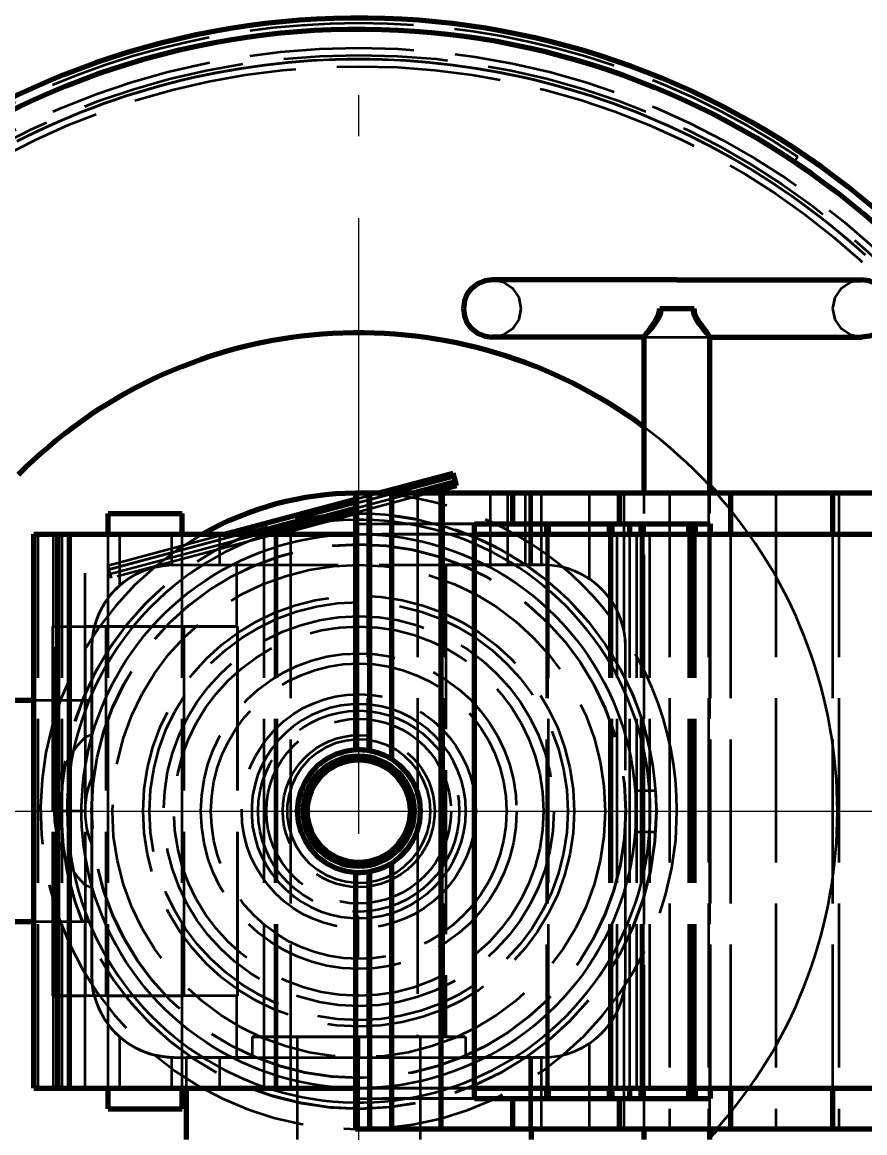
# Model space of a CAD drawing. Header units: millimetres. Extents: x 0 to 2208, y 0 to 420.
# Drawn here: x 81.27 to 101.79, y 51.81 to 78.88 of the extents above; entities that cross this region are included whole.
import ezdxf

# ---------------------------------------------------------------- set-up
doc = ezdxf.new("R2010")
doc.units = ezdxf.units.MM
doc.linetypes.add('IRAM-E-TRAZOS', pattern=[5, 4, -1])
doc.linetypes.add('IRAM-F-TRAZO-PUNTO', pattern=[20, 15, -2, 1, -2])
for name, color, linetype, lineweight in [('01-VISIBLE', 7, 'CONTINUOUS', 70), ('02-OCULTA', 4, 'IRAM-E-TRAZOS', 35), ('03-EJE', 1, 'IRAM-F-TRAZO-PUNTO', 18), ('04-COTA', 3, 'CONTINUOUS', 18)]:
    doc.layers.add(name, color=color, linetype=linetype, lineweight=lineweight)
doc.styles.add('ISO3098', font='isocpeur.ttf')
doc.dimstyles.new('FLAMA-IRAM', dxfattribs={"dimtxt": 3.5, "dimasz": 3.5, "dimexe": 2, "dimexo": 1.5, "dimgap": 1, "dimtad": 1, "dimdec": 1, "dimtxsty": 'ISO3098', "dimblk": 'IRAM_FLECHA', "dimblk1": 'IRAM_FLECHA', "dimblk2": 'IRAM_FLECHA', "dimcen": 2.5, "dimclrd": 256, "dimclre": 256, "dimclrt": 256, "dimazin": 3, "dimtfac": 1, "dimtmove": 0, "dimatfit": 3, "dimlwd": 18, "dimlwe": 18})

# ---------------------------------------------------------------- blocks, each defined once
blk = doc.blocks.new('IRAM_FLECHA')
blk.add_solid([(0, 0), (-1, 0.125), (-1, -0.125)])

msp = doc.modelspace()

# ---------------------------------------------------------------- linework, layer by layer
at = {"layer": '01-VISIBLE'}
for p, q in [((96.415, 67.4), (96.415, 71.204)), ((98.015, 67.4), (98.015, 71.204)), ((89.932, 67.4), (91.761, 67.89)), ((91.818, 67.676), (90.789, 67.4)), ((91.818, 67.676), (91.761, 67.89)), ((91.844, 67.579), (91.818, 67.676)), ((89.385, 67.4), (89.385, 61.148)), ((89.73, 67.4), (89.385, 67.4)), ((89.73, 67.4), (89.73, 61.126)), ((90.26, 67.4), (89.73, 67.4)), ((91.475, 67.4), (90.26, 67.4)), ((90.26, 67.4), (90.26, 60.922)), ((91.844, 67.579), (91.175, 67.4)), ((91.475, 51.9), (91.475, 67.4)), ((93.22, 67.4), (91.475, 67.4)), ((95.815, 67.4), (93.22, 67.4)), ((93.22, 66.65), (93.22, 67.4)), ((95.815, 66.65), (95.815, 67.4)), ((98.515, 67.4), (95.815, 67.4)), ((98.515, 67.4), (98.515, 66.4)), ((101, 67.4), (98.515, 67.4)), ((101, 67.4), (101, 66.4)), ((120.58, 67.4), (101, 67.4)), ((86.2, 66.4), (89.385, 67.253)), ((83.365, 66.4), (83.365, 66.9)), ((85.165, 66.4), (85.165, 66.9)), ((89.385, 67.024), (87.057, 66.4)), ((89.385, 66.92), (87.443, 66.4)), ((92.285, 52.65), (92.285, 66.65)), ((92.285, 66.65), (93.22, 66.65)), ((93.22, 66.65), (95.815, 66.65)), ((94.035, 66.65), (94.035, 66.4)), ((94.064, 66.65), (94.064, 66.4)), ((94.083, 66.4), (94.083, 66.65)), ((95.571, 66.4), (95.571, 66.65)), ((95.592, 66.4), (95.592, 66.65)), ((95.614, 66.4), (95.614, 66.65)), ((95.637, 66.4), (95.637, 66.65)), ((95.815, 66.65), (98.022, 66.65)), ((96.067, 66.4), (96.067, 66.65)), ((96.343, 66.4), (96.343, 66.65)), ((96.369, 66.4), (96.369, 66.65)), ((96.397, 66.4), (96.397, 66.65)), ((97.507, 66.4), (97.507, 66.65)), ((97.531, 66.4), (97.531, 66.65)), ((97.556, 66.4), (97.556, 66.65)), ((97.583, 66.4), (97.583, 66.65)), ((97.61, 66.4), (97.61, 66.65)), ((97.637, 66.4), (97.637, 66.65)), ((97.665, 66.4), (97.665, 66.65)), ((98.022, 66.65), (98.022, 66.4)), ((81.555, 66.4), (82.135, 66.4)), ((81.555, 52.9), (81.555, 66.4)), ((82.135, 66.4), (82.425, 66.4)), ((82.135, 52.9), (82.135, 66.4)), ((82.425, 66.4), (89.385, 66.4)), ((82.425, 52.9), (82.425, 66.4)), ((92.285, 66.4), (111.16, 66.4)), ((81.555, 62.35), (79.815, 62.35)), ((90.26, 58.378), (90.26, 51.9)), ((89.385, 58.152), (89.385, 51.9)), ((89.73, 58.174), (89.73, 51.9)), ((81.555, 56.95), (79.815, 56.95)), ((81.555, 52.9), (82.135, 52.9)), ((82.135, 52.9), (82.425, 52.9)), ((82.425, 52.9), (89.385, 52.9)), ((83.365, 52.4), (83.365, 52.9)), ((85.165, 52.4), (85.165, 52.9)), ((85.265, 52.9), (85.265, 51.65)), ((92.285, 52.9), (111.16, 52.9)), ((94.035, 52.9), (94.035, 52.65)), ((94.064, 52.9), (94.064, 52.65)), ((94.083, 52.65), (94.083, 52.9)), ((95.571, 52.65), (95.571, 52.9)), ((95.592, 52.65), (95.592, 52.9)), ((95.614, 52.65), (95.614, 52.9)), ((95.637, 52.65), (95.637, 52.9)), ((96.067, 52.65), (96.067, 52.9)), ((96.343, 52.65), (96.343, 52.9)), ((96.369, 52.65), (96.369, 52.9)), ((96.397, 52.65), (96.397, 52.9)), ((97.507, 52.65), (97.507, 52.9)), ((97.531, 52.65), (97.531, 52.9)), ((97.556, 52.65), (97.556, 52.9)), ((97.583, 52.65), (97.583, 52.9)), ((97.61, 52.65), (97.61, 52.9)), ((97.637, 52.65), (97.637, 52.9)), ((97.665, 52.65), (97.665, 52.9)), ((98.022, 52.9), (98.022, 52.65)), ((98.515, 52.9), (98.515, 51.9)), ((101, 52.9), (101, 51.9)), ((92.285, 52.65), (93.22, 52.65)), ((93.22, 52.65), (95.815, 52.65)), ((93.22, 51.9), (93.22, 52.65)), ((95.815, 52.65), (98.022, 52.65)), ((95.815, 51.9), (95.815, 52.65)), ((89.73, 51.9), (89.385, 51.9)), ((90.26, 51.9), (89.73, 51.9)), ((91.475, 51.9), (90.26, 51.9)), ((93.22, 51.9), (91.475, 51.9)), ((95.815, 51.9), (93.22, 51.9)), ((93.665, 51.9), (93.665, 51.65)), ((98.515, 51.9), (95.815, 51.9)), ((96.415, 51.65), (96.415, 51.9)), ((98.015, 51.65), (98.015, 51.9)), ((101, 51.9), (98.515, 51.9)), ((120.58, 51.9), (101, 51.9))]:
    msp.add_line(p, q, dxfattribs=at)
for points in [[(92.715, 72.6), (92.534, 72.576), (92.365, 72.506), (92.22, 72.395), (92.109, 72.25), (92.039, 72.081), (92.015, 71.9)], [(97.215, 72.6), (96.965, 72.6), (96.715, 72.6), (96.465, 72.6), (96.215, 72.6), (95.965, 72.6), (95.715, 72.6), (95.465, 72.6), (95.215, 72.6), (94.965, 72.6), (94.715, 72.6), (94.465, 72.6), (94.215, 72.6), (93.965, 72.6), (93.715, 72.6), (93.465, 72.6), (93.215, 72.6), (92.965, 72.6), (92.715, 72.6)], [(97.215, 72.6), (97.48, 72.6), (97.744, 72.6), (98.009, 72.6), (98.274, 72.6), (98.539, 72.6), (98.803, 72.6), (99.068, 72.6), (99.333, 72.6), (99.597, 72.6), (99.862, 72.6), (100.127, 72.6), (100.391, 72.6), (100.656, 72.6), (100.921, 72.6), (101.186, 72.6), (101.45, 72.6), (101.715, 72.6)], [(102.415, 71.9), (102.391, 72.081), (102.321, 72.25), (102.21, 72.395), (102.065, 72.506), (101.896, 72.576), (101.715, 72.6)], [(101.715, 72.6), (101.715, 72.6), (101.715, 72.6), (101.715, 72.6), (101.715, 72.6), (101.715, 72.6), (101.715, 72.6)], [(92.015, 71.9), (92.039, 71.719), (92.109, 71.55), (92.22, 71.405), (92.365, 71.294), (92.534, 71.224), (92.715, 71.2)], [(96.415, 71.204), (96.487, 71.316), (96.568, 71.424), (96.648, 71.532), (96.72, 71.646), (96.776, 71.768), (96.799, 71.9)], [(96.799, 71.9), (96.868, 71.9), (96.938, 71.9), (97.007, 71.9), (97.076, 71.9), (97.146, 71.9), (97.215, 71.9)], [(97.215, 71.9), (97.284, 71.9), (97.354, 71.9), (97.423, 71.9), (97.492, 71.9), (97.562, 71.9), (97.631, 71.9)], [(98.015, 71.204), (97.943, 71.316), (97.862, 71.424), (97.782, 71.532), (97.71, 71.646), (97.654, 71.768), (97.631, 71.9)], [(102.415, 71.9), (102.391, 71.719), (102.321, 71.55), (102.21, 71.405), (102.065, 71.294), (101.896, 71.224), (101.715, 71.2)], [(96.415, 69.01), (96.211, 69.158), (96.003, 69.302), (95.792, 69.442), (95.579, 69.576), (95.362, 69.706), (95.143, 69.832), (94.921, 69.952), (94.697, 70.068), (94.47, 70.179), (94.24, 70.285), (94.009, 70.386), (93.775, 70.482), (93.54, 70.573), (93.302, 70.658), (93.063, 70.739), (92.822, 70.814), (92.579, 70.884), (92.335, 70.949), (92.089, 71.009), (91.843, 71.063), (91.595, 71.112), (91.346, 71.155), (91.096, 71.193), (90.846, 71.226), (90.595, 71.253), (90.343, 71.275), (90.091, 71.291), (89.839, 71.302), (89.586, 71.307), (89.334, 71.307), (89.081, 71.302), (88.829, 71.291), (88.577, 71.274), (88.325, 71.252), (88.074, 71.225), (87.824, 71.192), (87.574, 71.154), (87.325, 71.11), (87.078, 71.061), (86.831, 71.007), (86.586, 70.947), (86.342, 70.882), (86.099, 70.812), (85.858, 70.736), (85.619, 70.655), (85.381, 70.569), (85.146, 70.478), (84.912, 70.382), (84.681, 70.281), (84.451, 70.175), (84.225, 70.064), (84, 69.948), (83.778, 69.827), (83.559, 69.701), (83.343, 69.571), (83.129, 69.436), (82.919, 69.297), (82.711, 69.153), (82.507, 69.004), (82.306, 68.851), (82.108, 68.694), (81.914, 68.532), (81.724, 68.367), (81.537, 68.197), (81.353, 68.023), (81.174, 67.845)], [(96.415, 71.2), (96.151, 71.2), (95.886, 71.2), (95.622, 71.2), (95.358, 71.2), (95.094, 71.2), (94.829, 71.2), (94.565, 71.2), (94.301, 71.2), (94.036, 71.2), (93.772, 71.2), (93.508, 71.2), (93.244, 71.2), (92.979, 71.2), (92.715, 71.2)], [(92.715, 71.2), (92.715, 71.2), (92.715, 71.2), (92.715, 71.2), (92.715, 71.2), (92.715, 71.2), (92.715, 71.2)], [(96.418, 71.2), (96.417, 71.2), (96.416, 71.2), (96.416, 71.201), (96.415, 71.202), (96.415, 71.203), (96.415, 71.204)], [(98.012, 71.2), (98.013, 71.2), (98.014, 71.2), (98.014, 71.201), (98.015, 71.202), (98.015, 71.203), (98.015, 71.204)], [(98.015, 71.2), (98.279, 71.2), (98.544, 71.2), (98.808, 71.2), (99.072, 71.2), (99.336, 71.2), (99.601, 71.2), (99.865, 71.2), (100.129, 71.2), (100.394, 71.2), (100.658, 71.2), (100.922, 71.2), (101.186, 71.2), (101.451, 71.2), (101.715, 71.2)], [(98.174, 67.4), (98.148, 67.429), (98.121, 67.459), (98.095, 67.488), (98.068, 67.517), (98.042, 67.546), (98.015, 67.575)], [(83.365, 66.9), (83.515, 66.9), (83.665, 66.9), (83.815, 66.9), (83.965, 66.9), (84.115, 66.9), (84.265, 66.9)], [(84.265, 66.9), (84.415, 66.9), (84.565, 66.9), (84.715, 66.9), (84.865, 66.9), (85.015, 66.9), (85.165, 66.9)], [(89.385, 61.148), (89.136, 61.107), (88.897, 61.029), (88.674, 60.915), (88.47, 60.768), (88.296, 60.584), (88.16, 60.373), (88.058, 60.143), (87.992, 59.901), (87.965, 59.65), (87.992, 59.399), (88.058, 59.157), (88.16, 58.927), (88.296, 58.716), (88.47, 58.532), (88.674, 58.385), (88.897, 58.271), (89.136, 58.193), (89.385, 58.152)], [(89.385, 61.148), (89.443, 61.15), (89.5, 61.15), (89.558, 61.147), (89.616, 61.142), (89.673, 61.135), (89.73, 61.126)], [(89.73, 61.126), (89.823, 61.106), (89.915, 61.081), (90.005, 61.05), (90.092, 61.012), (90.178, 60.97), (90.26, 60.922)], [(90.26, 60.922), (90.462, 60.77), (90.636, 60.587), (90.777, 60.377), (90.88, 60.146), (90.943, 59.902), (90.965, 59.65)], [(90.965, 59.65), (90.943, 59.398), (90.88, 59.154), (90.777, 58.923), (90.636, 58.713), (90.462, 58.53), (90.26, 58.378)], [(90.26, 58.378), (90.178, 58.33), (90.092, 58.288), (90.005, 58.25), (89.915, 58.219), (89.823, 58.194), (89.73, 58.174)], [(89.73, 58.174), (89.673, 58.165), (89.616, 58.158), (89.558, 58.153), (89.5, 58.15), (89.443, 58.15), (89.385, 58.152)], [(83.365, 52.4), (83.515, 52.4), (83.665, 52.4), (83.815, 52.4), (83.965, 52.4), (84.115, 52.4), (84.265, 52.4)], [(84.265, 52.4), (84.415, 52.4), (84.565, 52.4), (84.715, 52.4), (84.865, 52.4), (85.015, 52.4), (85.165, 52.4)], [(98.015, 51.725), (98.042, 51.754), (98.068, 51.783), (98.095, 51.812), (98.121, 51.841), (98.148, 51.871), (98.174, 51.9)]]:
    msp.add_lwpolyline(points, dxfattribs=at)
for radius in [1.35, 1.25]:
    msp.add_circle((89.465, 59.65), radius, dxfattribs=at)
for radius, start, end in [(19.325, 23.6429, -23.6429), (19.05, 24.0055, -24.0055), (7.75, 90.5915, 119.4287), (7.25, 90.6322, 91.2886)]:
    msp.add_arc((89.465, 59.65), radius, start, end, dxfattribs=at)
at = {"layer": '02-OCULTA'}
for p, q in [((100.072, 75.474), (100.156, 75.598)), ((100.072, 75.474), (100.156, 75.598)), ((83.357, 65.638), (91.761, 67.89)), ((91.786, 67.793), (83.383, 65.542)), ((83.383, 65.542), (91.786, 67.793)), ((91.761, 67.89), (91.786, 67.793)), ((91.786, 67.793), (91.844, 67.579)), ((89.385, 67.4), (89.385, 61.148)), ((89.385, 67.4), (89.675, 67.4)), ((89.385, 67.253), (89.932, 67.4)), ((90.789, 67.4), (89.385, 67.024)), ((91.175, 67.4), (89.385, 66.92)), ((89.675, 67.4), (89.675, 61.135)), ((89.675, 67.4), (90.895, 67.4)), ((90.895, 67.4), (90.895, 60.103)), ((90.895, 67.4), (91.53, 67.4)), ((91.53, 67.4), (91.53, 54.15)), ((91.53, 67.4), (92.665, 67.4)), ((92.665, 67.4), (92.665, 65.65)), ((92.665, 67.4), (93.09, 67.4)), ((93.09, 67.4), (93.09, 65.65)), ((93.09, 67.4), (93.515, 67.4)), ((93.515, 67.4), (93.515, 65.65)), ((93.515, 67.4), (93.67, 67.4)), ((93.67, 67.4), (93.62, 67.4)), ((93.62, 67.4), (93.62, 65.65)), ((93.62, 67.4), (93.91, 67.4)), ((93.67, 67.4), (93.67, 65.65)), ((93.91, 67.4), (93.91, 65.65)), ((93.91, 67.4), (95.075, 67.4)), ((95.075, 67.4), (95.075, 65.314)), ((95.075, 67.4), (95.92, 67.4)), ((95.92, 67.4), (95.92, 64.072)), ((95.92, 67.4), (97.03, 67.4)), ((96.415, 51.9), (96.415, 67.4)), ((96.415, 51.9), (96.415, 67.4)), ((97.03, 67.4), (97.985, 67.4)), ((97.03, 67.4), (97.03, 51.9)), ((97.985, 67.4), (99.625, 67.4)), ((97.985, 67.4), (97.985, 51.9)), ((98.015, 51.9), (98.015, 67.4)), ((98.015, 51.9), (98.015, 67.4)), ((99.625, 67.4), (101.16, 67.4)), ((99.625, 67.4), (99.625, 51.9)), ((101.16, 67.4), (117.88, 67.4)), ((101.16, 67.4), (101.16, 51.9)), ((89.385, 61.148), (89.385, 66.65)), ((89.385, 66.65), (89.385, 61.148)), ((89.385, 66.65), (92.285, 66.65)), ((94.035, 66.65), (89.385, 66.65)), ((94.064, 66.65), (94.035, 66.65)), ((94.083, 66.65), (94.064, 66.65)), ((95.571, 66.65), (94.083, 66.65)), ((95.592, 66.65), (95.571, 66.65)), ((95.614, 66.65), (95.592, 66.65)), ((95.637, 66.65), (95.614, 66.65)), ((96.067, 66.65), (95.637, 66.65)), ((96.343, 66.65), (96.067, 66.65)), ((96.369, 66.65), (96.343, 66.65)), ((96.397, 66.65), (96.369, 66.65)), ((97.507, 66.65), (96.397, 66.65)), ((97.531, 66.65), (97.507, 66.65)), ((97.556, 66.65), (97.531, 66.65)), ((97.583, 66.65), (97.556, 66.65)), ((97.61, 66.65), (97.583, 66.65)), ((97.637, 66.65), (97.61, 66.65)), ((97.665, 66.65), (97.637, 66.65)), ((98.022, 66.65), (97.665, 66.65)), ((81.66, 66.4), (81.555, 66.4)), ((82.03, 66.4), (81.66, 66.4)), ((81.66, 52.9), (81.66, 66.4)), ((82.8, 66.4), (82.03, 66.4)), ((82.03, 64.15), (82.03, 66.4)), ((82.135, 66.4), (82.24, 66.4)), ((82.24, 66.4), (82.135, 66.4)), ((82.24, 52.9), (82.24, 66.4)), ((83.645, 66.4), (82.8, 66.4)), ((82.8, 61.453), (82.8, 66.4)), ((83.357, 65.638), (86.2, 66.4)), ((83.365, 52.9), (83.365, 66.4)), ((83.365, 52.9), (83.365, 66.4)), ((87.057, 66.4), (83.414, 65.424)), ((87.443, 66.4), (83.44, 65.328)), ((84.915, 66.4), (83.645, 66.4)), ((83.645, 65.153), (83.645, 66.4)), ((86.08, 66.4), (84.915, 66.4)), ((84.915, 65.649), (84.915, 66.4)), ((85.165, 52.9), (85.165, 66.4)), ((85.165, 52.9), (85.165, 66.4)), ((87.165, 66.4), (86.08, 66.4)), ((86.08, 65.65), (86.08, 66.4)), ((87.43, 66.4), (87.165, 66.4)), ((87.165, 52.9), (87.165, 66.4)), ((87.43, 52.9), (87.43, 66.4)), ((87.48, 66.4), (87.43, 66.4)), ((87.48, 52.9), (87.48, 66.4)), ((87.8, 66.4), (87.48, 66.4)), ((87.8, 66.4), (87.8, 52.9)), ((94.035, 66.4), (87.8, 66.4)), ((89.385, 66.4), (92.285, 66.4)), ((95.76, 66.4), (94.035, 66.4)), ((94.035, 66.4), (94.035, 52.9)), ((94.035, 66.4), (94.035, 52.9)), ((94.035, 66.4), (94.035, 52.9)), ((94.064, 66.4), (94.064, 52.9)), ((94.083, 52.9), (94.083, 66.4)), ((95.571, 52.9), (95.571, 66.4)), ((95.592, 52.9), (95.592, 66.4)), ((95.614, 52.9), (95.614, 66.4)), ((95.637, 52.9), (95.637, 66.4)), ((96.24, 66.4), (95.76, 66.4)), ((95.76, 52.9), (95.76, 66.4)), ((96.067, 52.9), (96.067, 66.4)), ((96.555, 66.4), (96.24, 66.4)), ((96.24, 52.9), (96.24, 66.4)), ((96.343, 52.9), (96.343, 66.4)), ((96.369, 52.9), (96.369, 66.4)), ((96.397, 52.9), (96.397, 66.4)), ((97.665, 66.4), (96.555, 66.4)), ((96.555, 52.9), (96.555, 66.4)), ((97.507, 52.9), (97.507, 66.4)), ((97.531, 52.9), (97.531, 66.4)), ((97.556, 52.9), (97.556, 66.4)), ((97.583, 52.9), (97.583, 66.4)), ((97.61, 52.9), (97.61, 66.4)), ((97.637, 52.9), (97.637, 66.4)), ((109.995, 66.4), (97.665, 66.4)), ((97.665, 52.9), (97.665, 66.4)), ((97.665, 52.9), (97.665, 66.4)), ((98.022, 66.4), (98.022, 52.9)), ((98.515, 66.4), (98.515, 52.9)), ((101, 66.4), (101, 52.9)), ((83.357, 65.638), (83.383, 65.542)), ((83.414, 65.424), (83.357, 65.638)), ((83.383, 65.542), (83.44, 65.328)), ((84.965, 65.65), (93.965, 65.65)), ((84.965, 65.65), (93.965, 65.65)), ((84.965, 65.65), (86.08, 65.65)), ((84.965, 65.65), (86.489, 65.65)), ((86.08, 65.65), (86.489, 65.65)), ((86.489, 65.65), (86.489, 64.15)), ((91.588, 65.65), (93.965, 65.65)), ((92.665, 65.65), (91.588, 65.65)), ((91.588, 65.65), (91.588, 54.15)), ((93.09, 65.65), (92.665, 65.65)), ((93.515, 65.65), (93.09, 65.65)), ((93.67, 65.65), (93.515, 65.65)), ((93.62, 65.65), (93.67, 65.65)), ((93.91, 65.65), (93.62, 65.65)), ((93.965, 65.65), (93.91, 65.65)), ((83.44, 65.328), (83.414, 65.424)), ((82.015, 64.15), (82.809, 64.15)), ((82.015, 59.65), (82.015, 64.15)), ((82.015, 55.15), (82.015, 64.15)), ((82.015, 64.15), (82.015, 55.15)), ((82.015, 64.15), (82.03, 64.15)), ((82.03, 64.15), (82.052, 64.15)), ((82.052, 59.65), (82.052, 64.15)), ((82.052, 64.15), (82.809, 64.15)), ((82.809, 59.65), (82.809, 64.15)), ((86.515, 64.15), (83.029, 64.15)), ((86.489, 64.15), (83.029, 64.15)), ((83.315, 55.15), (83.315, 64.15)), ((85.215, 55.15), (85.215, 64.15)), ((86.489, 64.15), (86.515, 64.15)), ((86.515, 55.15), (86.515, 64.15)), ((86.515, 55.15), (86.515, 64.15)), ((86.515, 64.15), (86.515, 55.15)), ((82.965, 60.451), (82.965, 63.65)), ((82.965, 55.65), (82.965, 63.65)), ((82.965, 63.65), (82.965, 61.52)), ((95.965, 55.65), (95.965, 63.65)), ((95.965, 55.65), (95.965, 63.65)), ((95.965, 55.65), (95.965, 63.65)), ((82.965, 62.35), (81.555, 62.35)), ((96.215, 60.15), (96.698, 60.15)), ((96.215, 60.15), (96.698, 60.15)), ((96.215, 59.15), (96.215, 60.15)), ((96.215, 59.15), (96.215, 60.15)), ((82.809, 59.65), (82.015, 59.65)), ((82.015, 55.15), (82.015, 59.65)), ((82.052, 55.15), (82.052, 59.65)), ((82.809, 59.65), (82.052, 59.65)), ((82.809, 55.15), (82.809, 59.65)), ((90.895, 59.197), (90.895, 54.15)), ((96.215, 59.15), (96.698, 59.15)), ((96.215, 59.15), (96.698, 59.15)), ((82.965, 55.65), (82.965, 58.849)), ((89.385, 58.152), (89.385, 52.65)), ((89.385, 52.65), (89.385, 58.152)), ((89.385, 58.152), (89.385, 51.9)), ((89.675, 58.165), (89.675, 54.15)), ((82.8, 52.9), (82.8, 57.847)), ((82.965, 57.78), (82.965, 55.65)), ((82.965, 56.95), (81.555, 56.95)), ((95.92, 55.228), (95.92, 51.9)), ((82.015, 55.15), (82.809, 55.15)), ((82.015, 55.15), (82.03, 55.15)), ((82.03, 55.15), (82.052, 55.15)), ((82.03, 52.9), (82.03, 55.15)), ((82.052, 55.15), (82.809, 55.15)), ((86.515, 55.15), (83.029, 55.15)), ((86.489, 55.15), (83.029, 55.15)), ((86.489, 55.15), (86.515, 55.15)), ((86.489, 55.15), (86.489, 53.65)), ((83.645, 52.9), (83.645, 54.147)), ((86.867, 54.15), (86.867, 53.65)), ((86.867, 54.15), (92.063, 54.15)), ((87.965, 54.15), (87.965, 51.65)), ((89.46, 54.15), (89.675, 54.15)), ((89.46, 54.15), (89.46, 51.9)), ((89.465, 54.15), (89.465, 53.65)), ((89.675, 54.15), (90.895, 54.15)), ((90.895, 54.15), (91.53, 54.15)), ((90.965, 54.15), (90.965, 51.65)), ((91.53, 54.15), (91.588, 54.15)), ((91.588, 54.15), (92.063, 54.15)), ((92.063, 54.15), (92.063, 53.65)), ((95.075, 53.986), (95.075, 51.9)), ((84.915, 52.9), (84.915, 53.651)), ((84.965, 53.65), (86.867, 53.65)), ((84.965, 53.65), (89.465, 53.65)), ((84.965, 53.65), (86.08, 53.65)), ((84.965, 53.65), (86.489, 53.65)), ((85.265, 53.65), (85.265, 52.9)), ((86.08, 53.65), (86.489, 53.65)), ((86.08, 52.9), (86.08, 53.65)), ((89.465, 53.65), (93.965, 53.65)), ((92.063, 53.65), (93.965, 53.65)), ((93.62, 53.65), (93.67, 53.65)), ((93.91, 53.65), (93.62, 53.65)), ((93.62, 53.65), (93.62, 51.9)), ((93.67, 53.65), (93.665, 53.65)), ((93.665, 53.65), (93.665, 51.9)), ((93.665, 53.65), (93.665, 51.9)), ((93.67, 53.65), (93.67, 51.9)), ((93.965, 53.65), (93.91, 53.65)), ((93.91, 53.65), (93.91, 51.9)), ((81.66, 52.9), (81.555, 52.9)), ((82.03, 52.9), (81.66, 52.9)), ((82.8, 52.9), (82.03, 52.9)), ((82.135, 52.9), (82.24, 52.9)), ((82.24, 52.9), (82.135, 52.9)), ((83.645, 52.9), (82.8, 52.9)), ((84.915, 52.9), (83.645, 52.9)), ((86.08, 52.9), (84.915, 52.9)), ((87.165, 52.9), (86.08, 52.9)), ((87.43, 52.9), (87.165, 52.9)), ((87.48, 52.9), (87.43, 52.9)), ((87.8, 52.9), (87.48, 52.9)), ((94.035, 52.9), (87.8, 52.9)), ((89.385, 52.9), (92.285, 52.9)), ((95.76, 52.9), (94.035, 52.9)), ((96.24, 52.9), (95.76, 52.9)), ((96.555, 52.9), (96.24, 52.9)), ((97.665, 52.9), (96.555, 52.9)), ((109.995, 52.9), (97.665, 52.9)), ((89.385, 52.65), (92.285, 52.65)), ((94.035, 52.65), (89.385, 52.65)), ((94.064, 52.65), (94.035, 52.65)), ((94.083, 52.65), (94.064, 52.65)), ((95.571, 52.65), (94.083, 52.65)), ((95.592, 52.65), (95.571, 52.65)), ((95.614, 52.65), (95.592, 52.65)), ((95.637, 52.65), (95.614, 52.65)), ((96.067, 52.65), (95.637, 52.65)), ((96.343, 52.65), (96.067, 52.65)), ((96.369, 52.65), (96.343, 52.65)), ((96.397, 52.65), (96.369, 52.65)), ((97.507, 52.65), (96.397, 52.65)), ((97.531, 52.65), (97.507, 52.65)), ((97.556, 52.65), (97.531, 52.65)), ((97.583, 52.65), (97.556, 52.65)), ((97.61, 52.65), (97.583, 52.65)), ((97.637, 52.65), (97.61, 52.65)), ((97.665, 52.65), (97.637, 52.65)), ((98.022, 52.65), (97.665, 52.65)), ((89.385, 51.9), (89.46, 51.9)), ((93.67, 51.9), (93.62, 51.9)), ((93.62, 51.9), (93.91, 51.9)), ((93.665, 51.9), (93.67, 51.9)), ((93.91, 51.9), (95.075, 51.9)), ((95.075, 51.9), (95.92, 51.9)), ((95.92, 51.9), (97.03, 51.9)), ((97.03, 51.9), (97.985, 51.9)), ((97.985, 51.9), (99.625, 51.9)), ((99.625, 51.9), (101.16, 51.9)), ((101.16, 51.9), (117.88, 51.9))]:
    msp.add_line(p, q, dxfattribs=at)
for points in [[(101.798, 73.204), (101.584, 73.396), (101.366, 73.585), (101.146, 73.77), (100.923, 73.952), (100.697, 74.13), (100.468, 74.304), (100.236, 74.475), (100.002, 74.643), (99.765, 74.806), (99.526, 74.966), (99.284, 75.123), (99.04, 75.275), (98.793, 75.423), (98.544, 75.568), (98.293, 75.708), (98.04, 75.845), (97.785, 75.978), (97.527, 76.106), (97.268, 76.231), (97.006, 76.351), (96.743, 76.468), (96.478, 76.58), (96.211, 76.688), (95.942, 76.792), (95.672, 76.892), (95.401, 76.987), (95.128, 77.078), (94.853, 77.165), (94.578, 77.247), (94.3, 77.325), (94.022, 77.399), (93.743, 77.469), (93.462, 77.533), (93.181, 77.594), (92.899, 77.65), (92.616, 77.702), (92.332, 77.749), (92.047, 77.792), (91.762, 77.83), (91.476, 77.864), (91.19, 77.893), (90.903, 77.918), (90.616, 77.939), (90.328, 77.954), (90.041, 77.966), (89.753, 77.972), (89.465, 77.975), (89.177, 77.972), (88.889, 77.966), (88.602, 77.954), (88.314, 77.939), (88.027, 77.918), (87.74, 77.893), (87.454, 77.864), (87.168, 77.83), (86.883, 77.792), (86.598, 77.749), (86.314, 77.702), (86.031, 77.65), (85.749, 77.594), (85.467, 77.534), (85.187, 77.469), (84.908, 77.399), (84.629, 77.325), (84.352, 77.247), (84.077, 77.165), (83.802, 77.078), (83.529, 76.987), (83.258, 76.892), (82.987, 76.792), (82.719, 76.688), (82.452, 76.58), (82.187, 76.468), (81.924, 76.352), (81.662, 76.231), (81.403, 76.106), (81.145, 75.978)], [(81.146, 75.978), (81.403, 76.106), (81.663, 76.231), (81.924, 76.351), (82.187, 76.468), (82.452, 76.58), (82.719, 76.688), (82.988, 76.792), (83.258, 76.892), (83.529, 76.987), (83.802, 77.078), (84.077, 77.165), (84.352, 77.247), (84.629, 77.325), (84.908, 77.399), (85.187, 77.469), (85.467, 77.534), (85.749, 77.594), (86.031, 77.65), (86.314, 77.702), (86.598, 77.749), (86.883, 77.792), (87.168, 77.831), (87.454, 77.864), (87.74, 77.894), (88.027, 77.919), (88.314, 77.939), (88.602, 77.955), (88.889, 77.966), (89.177, 77.973), (89.465, 77.975), (89.753, 77.973), (90.041, 77.966), (90.328, 77.955), (90.616, 77.939), (90.903, 77.919), (91.189, 77.894), (91.476, 77.864), (91.762, 77.831), (92.047, 77.792), (92.332, 77.749), (92.616, 77.702), (92.899, 77.65), (93.181, 77.594), (93.462, 77.534), (93.743, 77.469), (94.022, 77.399), (94.3, 77.326), (94.577, 77.247), (94.853, 77.165), (95.128, 77.078), (95.401, 76.987), (95.672, 76.892), (95.942, 76.792), (96.211, 76.688), (96.478, 76.58), (96.743, 76.468), (97.006, 76.351), (97.267, 76.231), (97.527, 76.106), (97.784, 75.978), (98.04, 75.845), (98.293, 75.708), (98.544, 75.568), (98.793, 75.423), (99.04, 75.275), (99.284, 75.122), (99.526, 74.966), (99.765, 74.806), (100.002, 74.643), (100.236, 74.475), (100.468, 74.304), (100.696, 74.13), (100.923, 73.951), (101.146, 73.77), (101.366, 73.584), (101.584, 73.396), (101.798, 73.204)], [(101.715, 72.6), (101.458, 72.6), (101.201, 72.6), (100.943, 72.6), (100.686, 72.6), (100.429, 72.6), (100.172, 72.6), (99.915, 72.6), (99.658, 72.6), (99.401, 72.6), (99.143, 72.6), (98.886, 72.6), (98.629, 72.6), (98.372, 72.6), (98.115, 72.6), (97.858, 72.6), (97.601, 72.6), (97.343, 72.6), (97.086, 72.6), (96.829, 72.6), (96.572, 72.6), (96.315, 72.6), (96.058, 72.6), (95.801, 72.6), (95.544, 72.6), (95.286, 72.6), (95.029, 72.6), (94.772, 72.6), (94.515, 72.6), (94.258, 72.6), (94.001, 72.6), (93.744, 72.6), (93.486, 72.6), (93.229, 72.6), (92.972, 72.6), (92.715, 72.6)], [(92.715, 72.6), (92.983, 72.547), (93.21, 72.395), (93.362, 72.168), (93.415, 71.9), (93.362, 71.632), (93.21, 71.405), (92.983, 71.253), (92.715, 71.2)], [(101.715, 71.2), (101.447, 71.253), (101.22, 71.405), (101.068, 71.632), (101.015, 71.9), (101.068, 72.168), (101.22, 72.395), (101.447, 72.547), (101.715, 72.6)], [(96.859, 71.9), (96.837, 71.761), (96.779, 71.631), (96.704, 71.511), (96.618, 71.398), (96.525, 71.292), (96.418, 71.2)], [(96.799, 71.9), (96.868, 71.9), (96.938, 71.9), (97.007, 71.9), (97.076, 71.9), (97.146, 71.9), (97.215, 71.9)], [(97.571, 71.9), (97.452, 71.9), (97.334, 71.9), (97.215, 71.9), (97.096, 71.9), (96.978, 71.9), (96.859, 71.9)], [(96.859, 71.9), (96.919, 71.9), (96.978, 71.9), (97.037, 71.9), (97.096, 71.9), (97.156, 71.9), (97.215, 71.9)], [(97.215, 71.9), (97.284, 71.9), (97.354, 71.9), (97.423, 71.9), (97.492, 71.9), (97.562, 71.9), (97.631, 71.9)], [(97.215, 71.9), (97.274, 71.9), (97.334, 71.9), (97.393, 71.9), (97.452, 71.9), (97.511, 71.9), (97.571, 71.9)], [(97.571, 71.9), (97.593, 71.761), (97.651, 71.631), (97.726, 71.511), (97.812, 71.398), (97.905, 71.292), (98.012, 71.2)], [(92.715, 71.2), (92.972, 71.2), (93.229, 71.2), (93.487, 71.2), (93.744, 71.2), (94.001, 71.2), (94.258, 71.2), (94.515, 71.2), (94.772, 71.2), (95.029, 71.2), (95.287, 71.2), (95.544, 71.2), (95.801, 71.2), (96.058, 71.2), (96.315, 71.2), (96.572, 71.2), (96.829, 71.2), (97.087, 71.2), (97.344, 71.2), (97.601, 71.2), (97.858, 71.2), (98.115, 71.2), (98.372, 71.2), (98.629, 71.2), (98.886, 71.2), (99.144, 71.2), (99.401, 71.2), (99.658, 71.2), (99.915, 71.2), (100.172, 71.2), (100.429, 71.2), (100.686, 71.2), (100.944, 71.2), (101.201, 71.2), (101.458, 71.2), (101.715, 71.2)], [(96.418, 71.2), (96.418, 71.2), (96.417, 71.2), (96.417, 71.2), (96.416, 71.2), (96.416, 71.2), (96.415, 71.2)], [(98.012, 71.2), (98.012, 71.2), (98.013, 71.2), (98.013, 71.2), (98.014, 71.2), (98.014, 71.2), (98.015, 71.2)], [(98.015, 67.575), (97.83, 67.77), (97.64, 67.961), (97.446, 68.148), (97.248, 68.329), (97.046, 68.507), (96.839, 68.679), (96.629, 68.847), (96.415, 69.01)], [(98.015, 67.4), (97.748, 67.4), (97.482, 67.4), (97.215, 67.4), (96.948, 67.4), (96.682, 67.4), (96.415, 67.4)], [(96.415, 67.4), (96.548, 67.4), (96.682, 67.4), (96.815, 67.4), (96.948, 67.4), (97.082, 67.4), (97.215, 67.4)], [(97.215, 67.4), (97.348, 67.4), (97.482, 67.4), (97.615, 67.4), (97.748, 67.4), (97.882, 67.4), (98.015, 67.4)], [(101.123, 59.65), (101.12, 59.907), (101.112, 60.164), (101.098, 60.42), (101.078, 60.676), (101.052, 60.932), (101.021, 61.187), (100.985, 61.441), (100.942, 61.695), (100.894, 61.947), (100.841, 62.198), (100.782, 62.448), (100.718, 62.697), (100.648, 62.944), (100.573, 63.19), (100.492, 63.434), (100.406, 63.676), (100.315, 63.916), (100.218, 64.154), (100.116, 64.39), (100.009, 64.623), (99.897, 64.854), (99.78, 65.083), (99.657, 65.309), (99.53, 65.532), (99.398, 65.753), (99.261, 65.97), (99.12, 66.184), (98.973, 66.395), (98.822, 66.603), (98.667, 66.808), (98.507, 67.009), (98.343, 67.206), (98.174, 67.4)], [(85.165, 66.9), (84.908, 66.9), (84.651, 66.9), (84.394, 66.9), (84.136, 66.9), (83.879, 66.9), (83.622, 66.9), (83.365, 66.9)], [(96.566, 59.65), (96.562, 59.901), (96.548, 60.151), (96.526, 60.401), (96.495, 60.649), (96.456, 60.897), (96.407, 61.143), (96.35, 61.387), (96.285, 61.629), (96.211, 61.868), (96.128, 62.105), (96.037, 62.338), (95.938, 62.569), (95.831, 62.795), (95.716, 63.018), (95.594, 63.237), (95.463, 63.451), (95.325, 63.66), (95.18, 63.864), (95.028, 64.063), (94.869, 64.257), (94.703, 64.445), (94.53, 64.627), (94.351, 64.802), (94.167, 64.972), (93.976, 65.134), (93.78, 65.29), (93.578, 65.439), (93.371, 65.58), (93.159, 65.714), (92.943, 65.841), (92.722, 65.96), (92.498, 66.071), (92.269, 66.174), (92.037, 66.269), (91.802, 66.355), (91.564, 66.434), (91.323, 66.504), (91.08, 66.566), (90.835, 66.618), (90.588, 66.662), (90.34, 66.698), (90.091, 66.724), (89.841, 66.741), (89.59, 66.75), (89.34, 66.75), (89.089, 66.741), (88.839, 66.723), (88.59, 66.696), (88.342, 66.661), (88.095, 66.617), (87.85, 66.565), (87.607, 66.503), (87.366, 66.434), (87.128, 66.355), (86.893, 66.269), (86.661, 66.174), (86.432, 66.071), (86.208, 65.96), (85.987, 65.841), (85.771, 65.715), (85.559, 65.58), (85.352, 65.439), (85.15, 65.29), (84.954, 65.134), (84.763, 64.972), (84.578, 64.802), (84.4, 64.627), (84.227, 64.445), (84.061, 64.257), (83.902, 64.063), (83.75, 63.864), (83.605, 63.66), (83.467, 63.451), (83.336, 63.237), (83.214, 63.018), (83.099, 62.795), (82.992, 62.569), (82.893, 62.339), (82.802, 62.105), (82.719, 61.868), (82.645, 61.629), (82.579, 61.387), (82.522, 61.143), (82.474, 60.897), (82.434, 60.649), (82.404, 60.401), (82.382, 60.151), (82.368, 59.901), (82.364, 59.65), (82.369, 59.399), (82.382, 59.149), (82.404, 58.899), (82.435, 58.651), (82.475, 58.403), (82.523, 58.157), (82.58, 57.913), (82.646, 57.671), (82.72, 57.432), (82.802, 57.195), (82.892, 56.961), (82.991, 56.731), (83.098, 56.504), (83.213, 56.281), (83.336, 56.063), (83.466, 55.849), (83.604, 55.64), (83.75, 55.436), (83.902, 55.237), (84.061, 55.043), (84.227, 54.855), (84.4, 54.673), (84.578, 54.498), (84.763, 54.328), (84.954, 54.166), (85.15, 54.01), (85.352, 53.861), (85.559, 53.72), (85.771, 53.586), (85.987, 53.459), (86.208, 53.34), (86.432, 53.229), (86.661, 53.126), (86.893, 53.031), (87.128, 52.944), (87.366, 52.866), (87.607, 52.796), (87.85, 52.735), (88.095, 52.682), (88.342, 52.638), (88.59, 52.603), (88.839, 52.577), (89.089, 52.559), (89.34, 52.55), (89.59, 52.55), (89.841, 52.559), (90.091, 52.577), (90.34, 52.603), (90.588, 52.638), (90.835, 52.682), (91.08, 52.735), (91.323, 52.796), (91.564, 52.866), (91.802, 52.945), (92.037, 53.031), (92.269, 53.126), (92.497, 53.229), (92.722, 53.34), (92.943, 53.459), (93.159, 53.586), (93.371, 53.72), (93.578, 53.861), (93.78, 54.01), (93.976, 54.166), (94.167, 54.328), (94.352, 54.498), (94.53, 54.673), (94.703, 54.855), (94.869, 55.043), (95.028, 55.237), (95.18, 55.436), (95.325, 55.64), (95.463, 55.849), (95.594, 56.063), (95.716, 56.282), (95.831, 56.505), (95.938, 56.731), (96.037, 56.962), (96.128, 57.195), (96.211, 57.432), (96.285, 57.671), (96.35, 57.913), (96.407, 58.157), (96.456, 58.403), (96.495, 58.651), (96.526, 58.899), (96.548, 59.149), (96.562, 59.399), (96.566, 59.65)], [(96.215, 59.65), (96.21, 59.399), (96.196, 59.149), (96.173, 58.899), (96.14, 58.65), (96.099, 58.402), (96.048, 58.157), (95.988, 57.913), (95.919, 57.672), (95.841, 57.433), (95.754, 57.198), (95.658, 56.966), (95.554, 56.737), (95.442, 56.513), (95.321, 56.293), (95.192, 56.078), (95.056, 55.867), (94.911, 55.662), (94.759, 55.463), (94.6, 55.269), (94.433, 55.081), (94.26, 54.899), (94.08, 54.724), (93.894, 54.556), (93.702, 54.395), (93.503, 54.241), (93.299, 54.095), (93.09, 53.956), (92.876, 53.825), (92.657, 53.703), (92.434, 53.588), (92.207, 53.482), (91.975, 53.384), (91.741, 53.295), (91.503, 53.215), (91.262, 53.144), (91.019, 53.081), (90.774, 53.028), (90.527, 52.984), (90.279, 52.949), (90.029, 52.924), (89.779, 52.907), (89.528, 52.9), (89.277, 52.903), (89.026, 52.914), (88.776, 52.935), (88.527, 52.965), (88.279, 53.005), (88.033, 53.054), (87.789, 53.111), (87.547, 53.178), (87.308, 53.254), (87.071, 53.339), (86.838, 53.432), (86.609, 53.534), (86.384, 53.644), (86.163, 53.763), (85.946, 53.89), (85.734, 54.025), (85.528, 54.167), (85.327, 54.317), (85.132, 54.475), (84.942, 54.639), (84.759, 54.811), (84.582, 54.989), (84.413, 55.174), (84.25, 55.365), (84.094, 55.562), (83.946, 55.764), (83.805, 55.972), (83.672, 56.185), (83.548, 56.403), (83.431, 56.625), (83.323, 56.851), (83.223, 57.081), (83.132, 57.315), (83.049, 57.552), (82.976, 57.792), (82.911, 58.035), (82.856, 58.279), (82.809, 58.526), (82.772, 58.774), (82.744, 59.024), (82.725, 59.274), (82.716, 59.525), (82.716, 59.775), (82.726, 60.026), (82.744, 60.276), (82.772, 60.526), (82.809, 60.774), (82.856, 61.021), (82.911, 61.265), (82.976, 61.508), (83.049, 61.748), (83.132, 61.985), (83.223, 62.219), (83.323, 62.449), (83.431, 62.675), (83.548, 62.897), (83.672, 63.115), (83.805, 63.328), (83.946, 63.536), (84.094, 63.738), (84.25, 63.935), (84.413, 64.126), (84.582, 64.311), (84.759, 64.489), (84.942, 64.661), (85.132, 64.825), (85.327, 64.983), (85.528, 65.133), (85.734, 65.275), (85.946, 65.41), (86.163, 65.537), (86.384, 65.656), (86.609, 65.766), (86.838, 65.868), (87.071, 65.961), (87.308, 66.046), (87.547, 66.122), (87.789, 66.189), (88.033, 66.246), (88.279, 66.295), (88.527, 66.334), (88.776, 66.365), (89.026, 66.386), (89.277, 66.397), (89.528, 66.4), (89.779, 66.393), (90.029, 66.376), (90.279, 66.351), (90.527, 66.316), (90.774, 66.272), (91.019, 66.219), (91.262, 66.156), (91.503, 66.085), (91.741, 66.005), (91.975, 65.916), (92.207, 65.818), (92.434, 65.712), (92.657, 65.597), (92.876, 65.475), (93.09, 65.344), (93.299, 65.205), (93.503, 65.059), (93.702, 64.905), (93.894, 64.744), (94.08, 64.576), (94.26, 64.401), (94.433, 64.219), (94.6, 64.031), (94.759, 63.837), (94.911, 63.638), (95.056, 63.433), (95.192, 63.222), (95.321, 63.007), (95.442, 62.787), (95.554, 62.563), (95.658, 62.334), (95.754, 62.102), (95.841, 61.867), (95.919, 61.628), (95.988, 61.387), (96.048, 61.143), (96.099, 60.898), (96.141, 60.65), (96.173, 60.401), (96.196, 60.151), (96.21, 59.901), (96.215, 59.65)], [(85.165, 66.4), (84.908, 66.4), (84.651, 66.4), (84.394, 66.4), (84.136, 66.4), (83.879, 66.4), (83.622, 66.4), (83.365, 66.4)], [(83.365, 66.4), (83.515, 66.4), (83.665, 66.4), (83.815, 66.4), (83.965, 66.4), (84.115, 66.4), (84.265, 66.4)], [(84.265, 66.4), (84.415, 66.4), (84.565, 66.4), (84.715, 66.4), (84.865, 66.4), (85.015, 66.4), (85.165, 66.4)], [(83.645, 65.153), (83.828, 65.295), (84.026, 65.415), (84.236, 65.513), (84.457, 65.584), (84.684, 65.63), (84.915, 65.649)], [(84.915, 65.649), (84.923, 65.65), (84.932, 65.65), (84.94, 65.65), (84.948, 65.65), (84.957, 65.65), (84.965, 65.65)], [(95.075, 65.314), (94.907, 65.414), (94.729, 65.498), (94.545, 65.564), (94.355, 65.611), (94.161, 65.64), (93.965, 65.65)], [(95.92, 64.072), (95.849, 64.318), (95.748, 64.554), (95.619, 64.775), (95.46, 64.977), (95.278, 65.157), (95.075, 65.314)], [(82.965, 63.65), (82.986, 63.932), (83.046, 64.209), (83.143, 64.475), (83.278, 64.723), (83.447, 64.951), (83.645, 65.153)], [(82.015, 64.15), (82.265, 64.15), (82.515, 64.15), (82.765, 64.15), (83.015, 64.15), (83.265, 64.15), (83.515, 64.15), (83.765, 64.15), (84.015, 64.15), (84.265, 64.15), (84.515, 64.15), (84.765, 64.15), (85.015, 64.15), (85.265, 64.15), (85.515, 64.15), (85.765, 64.15), (86.015, 64.15), (86.265, 64.15), (86.515, 64.15)], [(83.029, 64.15), (82.992, 64.15), (82.955, 64.15), (82.919, 64.15), (82.882, 64.15), (82.845, 64.15), (82.809, 64.15)], [(83.029, 64.15), (83.009, 64.068), (82.993, 63.985), (82.981, 63.902), (82.972, 63.818), (82.967, 63.734), (82.965, 63.65)], [(85.215, 64.15), (84.944, 64.15), (84.672, 64.15), (84.401, 64.15), (84.129, 64.15), (83.858, 64.15), (83.586, 64.15), (83.315, 64.15)], [(83.315, 64.15), (83.473, 64.15), (83.632, 64.15), (83.79, 64.15), (83.948, 64.15), (84.107, 64.15), (84.265, 64.15)], [(84.265, 64.15), (84.423, 64.15), (84.582, 64.15), (84.74, 64.15), (84.898, 64.15), (85.057, 64.15), (85.215, 64.15)], [(95.965, 63.65), (95.964, 63.721), (95.96, 63.792), (95.954, 63.862), (95.945, 63.932), (95.934, 64.002), (95.92, 64.072)], [(82.965, 60.451), (82.965, 60.722), (82.965, 60.993), (82.965, 61.265), (82.965, 61.536), (82.965, 61.807), (82.965, 62.079), (82.965, 62.35)], [(82.965, 62.35), (82.965, 62.08), (82.965, 61.81), (82.965, 61.54), (82.965, 61.27), (82.965, 61), (82.965, 60.73), (82.965, 60.46), (82.965, 60.19), (82.965, 59.92), (82.965, 59.65)], [(92.075, 59.65), (92.063, 59.902), (92.026, 60.151), (91.966, 60.396), (91.882, 60.634), (91.776, 60.863), (91.648, 61.08), (91.5, 61.284), (91.333, 61.473), (91.148, 61.645), (90.948, 61.798), (90.733, 61.931), (90.507, 62.043), (90.272, 62.132), (90.028, 62.199), (89.78, 62.241), (89.528, 62.259), (89.276, 62.253), (89.026, 62.223), (88.779, 62.168), (88.539, 62.09), (88.308, 61.99), (88.088, 61.867), (87.88, 61.724), (87.687, 61.561), (87.511, 61.381), (87.353, 61.184), (87.215, 60.973), (87.098, 60.75), (87.003, 60.516), (86.931, 60.275), (86.882, 60.027), (86.858, 59.776), (86.858, 59.524), (86.882, 59.273), (86.931, 59.025), (87.003, 58.784), (87.098, 58.55), (87.215, 58.327), (87.353, 58.116), (87.511, 57.919), (87.688, 57.739), (87.88, 57.576), (88.088, 57.433), (88.308, 57.31), (88.539, 57.209), (88.779, 57.131), (89.026, 57.077), (89.276, 57.047), (89.528, 57.041), (89.78, 57.059), (90.028, 57.102), (90.272, 57.168), (90.507, 57.257), (90.734, 57.369), (90.948, 57.502), (91.148, 57.655), (91.333, 57.827), (91.5, 58.016), (91.648, 58.22), (91.776, 58.437), (91.882, 58.666), (91.966, 58.904), (92.026, 59.149), (92.063, 59.398), (92.075, 59.65)], [(82.052, 59.65), (82.065, 59.9), (82.103, 60.147), (82.164, 60.389), (82.249, 60.624), (82.357, 60.85), (82.486, 61.064), (82.635, 61.265), (82.8, 61.453)], [(82.8, 61.453), (82.827, 61.464), (82.855, 61.476), (82.882, 61.487), (82.91, 61.498), (82.937, 61.509), (82.965, 61.52)], [(82.965, 60.451), (82.965, 60.629), (82.965, 60.807), (82.965, 60.985), (82.965, 61.164), (82.965, 61.342), (82.965, 61.52)], [(91.211, 59.65), (91.193, 59.904), (91.137, 60.153), (91.046, 60.391), (90.921, 60.614), (90.766, 60.815), (90.582, 60.992), (90.375, 61.141), (90.148, 61.257), (89.907, 61.339), (89.656, 61.386), (89.401, 61.395), (89.148, 61.367), (88.901, 61.303), (88.667, 61.203), (88.449, 61.07), (88.253, 60.907), (88.083, 60.717), (87.942, 60.505), (87.834, 60.274), (87.761, 60.03), (87.723, 59.777), (87.723, 59.523), (87.761, 59.27), (87.834, 59.026), (87.942, 58.795), (88.083, 58.583), (88.253, 58.393), (88.449, 58.23), (88.667, 58.097), (88.901, 57.997), (89.148, 57.933), (89.401, 57.905), (89.656, 57.914), (89.907, 57.961), (90.148, 58.043), (90.375, 58.159), (90.582, 58.308), (90.766, 58.485), (90.921, 58.686), (91.046, 58.909), (91.137, 59.147), (91.193, 59.396), (91.211, 59.65)], [(89.675, 61.135), (89.627, 61.141), (89.579, 61.146), (89.53, 61.149), (89.482, 61.15), (89.433, 61.15), (89.385, 61.148)], [(90.965, 59.65), (90.938, 59.919), (90.867, 60.179), (90.749, 60.422), (90.59, 60.64), (90.394, 60.826), (90.167, 60.973), (89.919, 61.079), (89.655, 61.135), (89.385, 61.148)], [(90.965, 59.65), (90.938, 59.919), (90.867, 60.179), (90.749, 60.422), (90.59, 60.64), (90.394, 60.826), (90.167, 60.973), (89.919, 61.079), (89.655, 61.135), (89.385, 61.148)], [(90.895, 60.103), (90.785, 60.361), (90.629, 60.594), (90.434, 60.795), (90.203, 60.954), (89.947, 61.069), (89.675, 61.135)], [(82.809, 59.65), (82.813, 59.787), (82.825, 59.923), (82.846, 60.058), (82.876, 60.192), (82.915, 60.323), (82.965, 60.451)], [(90.965, 59.65), (90.963, 59.727), (90.957, 59.803), (90.947, 59.879), (90.934, 59.955), (90.916, 60.029), (90.895, 60.103)], [(82.8, 57.847), (82.635, 58.035), (82.486, 58.236), (82.357, 58.45), (82.249, 58.676), (82.164, 58.911), (82.103, 59.153), (82.065, 59.4), (82.052, 59.65)], [(82.965, 58.849), (82.915, 58.977), (82.876, 59.108), (82.846, 59.242), (82.825, 59.377), (82.813, 59.513), (82.809, 59.65)], [(82.965, 59.65), (82.965, 59.38), (82.965, 59.11), (82.965, 58.84), (82.965, 58.57), (82.965, 58.3), (82.965, 58.03), (82.965, 57.76), (82.965, 57.49), (82.965, 57.22), (82.965, 56.95)], [(89.385, 58.152), (89.655, 58.165), (89.919, 58.221), (90.167, 58.327), (90.394, 58.474), (90.59, 58.66), (90.749, 58.878), (90.867, 59.121), (90.938, 59.381), (90.965, 59.65)], [(89.385, 58.152), (89.655, 58.165), (89.919, 58.221), (90.167, 58.327), (90.394, 58.474), (90.59, 58.66), (90.749, 58.878), (90.867, 59.121), (90.938, 59.381), (90.965, 59.65)], [(90.895, 59.197), (90.916, 59.271), (90.934, 59.345), (90.947, 59.421), (90.957, 59.497), (90.963, 59.573), (90.965, 59.65)], [(98.174, 51.9), (98.343, 52.094), (98.507, 52.291), (98.667, 52.492), (98.822, 52.697), (98.973, 52.905), (99.12, 53.116), (99.261, 53.33), (99.398, 53.547), (99.53, 53.768), (99.657, 53.991), (99.78, 54.217), (99.897, 54.446), (100.009, 54.677), (100.116, 54.91), (100.218, 55.146), (100.315, 55.384), (100.406, 55.624), (100.492, 55.866), (100.573, 56.11), (100.648, 56.356), (100.718, 56.603), (100.782, 56.852), (100.841, 57.102), (100.895, 57.353), (100.942, 57.605), (100.985, 57.859), (101.021, 58.113), (101.052, 58.368), (101.078, 58.624), (101.098, 58.88), (101.112, 59.136), (101.12, 59.393), (101.123, 59.65)], [(89.675, 58.165), (89.947, 58.231), (90.203, 58.346), (90.434, 58.505), (90.629, 58.706), (90.785, 58.939), (90.895, 59.197)], [(82.965, 56.95), (82.965, 57.221), (82.965, 57.493), (82.965, 57.764), (82.965, 58.035), (82.965, 58.307), (82.965, 58.578), (82.965, 58.849)], [(82.965, 57.78), (82.965, 57.958), (82.965, 58.136), (82.965, 58.315), (82.965, 58.493), (82.965, 58.671), (82.965, 58.849)], [(89.385, 58.152), (89.433, 58.15), (89.482, 58.15), (89.53, 58.151), (89.579, 58.154), (89.627, 58.159), (89.675, 58.165)], [(82.965, 57.78), (82.937, 57.791), (82.91, 57.802), (82.882, 57.813), (82.855, 57.824), (82.827, 57.836), (82.8, 57.847)], [(83.029, 55.15), (83.009, 55.232), (82.993, 55.315), (82.981, 55.398), (82.972, 55.482), (82.967, 55.566), (82.965, 55.65)], [(83.645, 54.147), (83.447, 54.349), (83.278, 54.577), (83.143, 54.825), (83.046, 55.091), (82.986, 55.368), (82.965, 55.65)], [(95.92, 55.228), (95.934, 55.298), (95.945, 55.368), (95.954, 55.438), (95.96, 55.508), (95.964, 55.579), (95.965, 55.65)], [(95.075, 53.986), (95.278, 54.143), (95.46, 54.323), (95.619, 54.525), (95.748, 54.746), (95.849, 54.982), (95.92, 55.228)], [(86.515, 55.15), (86.265, 55.15), (86.015, 55.15), (85.765, 55.15), (85.515, 55.15), (85.265, 55.15), (85.015, 55.15), (84.765, 55.15), (84.515, 55.15), (84.265, 55.15), (84.015, 55.15), (83.765, 55.15), (83.515, 55.15), (83.265, 55.15), (83.015, 55.15), (82.765, 55.15), (82.515, 55.15), (82.265, 55.15), (82.015, 55.15)], [(83.029, 55.15), (82.992, 55.15), (82.955, 55.15), (82.919, 55.15), (82.882, 55.15), (82.845, 55.15), (82.809, 55.15)], [(85.215, 55.15), (84.944, 55.15), (84.672, 55.15), (84.401, 55.15), (84.129, 55.15), (83.858, 55.15), (83.586, 55.15), (83.315, 55.15)], [(83.315, 55.15), (83.473, 55.15), (83.632, 55.15), (83.79, 55.15), (83.948, 55.15), (84.107, 55.15), (84.265, 55.15)], [(84.265, 55.15), (84.423, 55.15), (84.582, 55.15), (84.74, 55.15), (84.898, 55.15), (85.057, 55.15), (85.215, 55.15)], [(84.915, 53.651), (84.684, 53.67), (84.457, 53.716), (84.236, 53.787), (84.026, 53.885), (83.828, 54.005), (83.645, 54.147)], [(92.063, 54.15), (91.803, 54.15), (91.543, 54.15), (91.284, 54.15), (91.024, 54.15), (90.764, 54.15), (90.504, 54.15), (90.244, 54.15), (89.985, 54.15), (89.725, 54.15), (89.465, 54.15), (89.205, 54.15), (88.945, 54.15), (88.686, 54.15), (88.426, 54.15), (88.166, 54.15), (87.906, 54.15), (87.646, 54.15), (87.387, 54.15), (87.127, 54.15), (86.867, 54.15)], [(90.965, 54.15), (90.715, 54.15), (90.465, 54.15), (90.215, 54.15), (89.965, 54.15), (89.715, 54.15), (89.465, 54.15), (89.215, 54.15), (88.965, 54.15), (88.715, 54.15), (88.465, 54.15), (88.215, 54.15), (87.965, 54.15)], [(87.965, 54.15), (88.215, 54.15), (88.465, 54.15), (88.715, 54.15), (88.965, 54.15), (89.215, 54.15), (89.465, 54.15)], [(92.063, 54.15), (91.803, 54.15), (91.542, 54.15), (91.282, 54.15), (91.022, 54.15), (90.762, 54.15), (90.501, 54.15), (90.241, 54.15), (89.981, 54.15), (89.72, 54.15), (89.46, 54.15)], [(89.465, 54.15), (89.715, 54.15), (89.965, 54.15), (90.215, 54.15), (90.465, 54.15), (90.715, 54.15), (90.965, 54.15)], [(93.965, 53.65), (94.161, 53.66), (94.355, 53.689), (94.545, 53.736), (94.729, 53.802), (94.907, 53.886), (95.075, 53.986)], [(84.965, 53.65), (84.957, 53.65), (84.948, 53.65), (84.94, 53.65), (84.932, 53.65), (84.923, 53.65), (84.915, 53.651)], [(86.867, 53.65), (86.6, 53.65), (86.333, 53.65), (86.066, 53.65), (85.799, 53.65), (85.532, 53.65), (85.265, 53.65)], [(85.265, 53.65), (85.528, 53.65), (85.79, 53.65), (86.053, 53.65), (86.315, 53.65), (86.578, 53.65), (86.84, 53.65), (87.103, 53.65), (87.365, 53.65), (87.627, 53.65), (87.89, 53.65), (88.153, 53.65), (88.415, 53.65), (88.678, 53.65), (88.94, 53.65), (89.203, 53.65), (89.465, 53.65)], [(89.465, 53.65), (89.728, 53.65), (89.99, 53.65), (90.252, 53.65), (90.515, 53.65), (90.778, 53.65), (91.04, 53.65), (91.303, 53.65), (91.565, 53.65), (91.828, 53.65), (92.09, 53.65), (92.353, 53.65), (92.615, 53.65), (92.877, 53.65), (93.14, 53.65), (93.403, 53.65), (93.665, 53.65)], [(93.665, 53.65), (93.398, 53.65), (93.131, 53.65), (92.864, 53.65), (92.597, 53.65), (92.33, 53.65), (92.063, 53.65)], [(93.665, 53.65), (93.398, 53.65), (93.131, 53.65), (92.864, 53.65), (92.597, 53.65), (92.33, 53.65), (92.063, 53.65)], [(85.165, 52.9), (84.908, 52.9), (84.651, 52.9), (84.394, 52.9), (84.136, 52.9), (83.879, 52.9), (83.622, 52.9), (83.365, 52.9)], [(83.365, 52.9), (83.515, 52.9), (83.665, 52.9), (83.815, 52.9), (83.965, 52.9), (84.115, 52.9), (84.265, 52.9)], [(84.265, 52.9), (84.415, 52.9), (84.565, 52.9), (84.715, 52.9), (84.865, 52.9), (85.015, 52.9), (85.165, 52.9)], [(85.165, 52.4), (84.908, 52.4), (84.651, 52.4), (84.394, 52.4), (84.136, 52.4), (83.879, 52.4), (83.622, 52.4), (83.365, 52.4)], [(93.665, 51.9), (93.402, 51.9), (93.139, 51.9), (92.877, 51.9), (92.614, 51.9), (92.351, 51.9), (92.088, 51.9), (91.825, 51.9), (91.562, 51.9), (91.3, 51.9), (91.037, 51.9), (90.774, 51.9), (90.511, 51.9), (90.248, 51.9), (89.986, 51.9), (89.723, 51.9), (89.46, 51.9)], [(98.015, 51.9), (97.748, 51.9), (97.482, 51.9), (97.215, 51.9), (96.948, 51.9), (96.682, 51.9), (96.415, 51.9)], [(96.415, 51.9), (96.548, 51.9), (96.682, 51.9), (96.815, 51.9), (96.948, 51.9), (97.082, 51.9), (97.215, 51.9)], [(97.215, 51.9), (97.348, 51.9), (97.482, 51.9), (97.615, 51.9), (97.748, 51.9), (97.882, 51.9), (98.015, 51.9)]]:
    msp.add_lwpolyline(points, dxfattribs=at)
for radius in [19.325, 19.05, 19.05, 19.05, 19.05, 19.05, 18.6, 18.6, 18.6, 18.6, 18.6, 18.6, 18.6, 18.6, 18.425, 18.425, 18.15, 18.15, 18.15, 18.15, 7.25, 6.505, 6.505, 6.5, 6.5, 6, 6, 5.25, 5.25, 5.094, 5.094, 4.75, 4.75, 4.5, 4.5, 3.844, 3.844, 3.844, 3.844, 3.6, 3.6, 2.85, 2.85, 2.45, 2.45, 2.25, 2.25, 1.85, 1.85, 1.5, 1.35, 1.25]:
    msp.add_circle((89.465, 59.65), radius, dxfattribs=at)
for centre, radius, start, end in [((89.465, 59.65), 19.2, 56.1639, 123.8361), ((89.465, 59.65), 19.2, 56.1639, 123.8361), ((89.465, 59.65), 19.05, 56.1639, 123.8361), ((89.465, 59.65), 19.05, 56.1639, 123.8361), ((89.465, 59.65), 19.2, 144, 36), ((89.465, 59.65), 19.2, 144, 36), ((89.465, 59.65), 19.05, 144, 36), ((89.465, 59.65), 19.05, 144, 36), ((89.465, 59.65), 7.75, 0, 90.5915), ((89.465, 59.65), 7.25, 91.2886, 0), ((89.465, 59.65), 7.25, 0, 90.6322), ((89.465, 59.65), 7.75, 119.4287, 0), ((84.965, 63.65), 2, 90, 180), ((84.965, 63.65), 2, 90, 165.5225), ((93.965, 63.65), 2, 0, 90), ((93.965, 63.65), 2, 0, 90), ((89.465, 59.65), 1.5, -93.0572, 93.0572), ((89.465, 59.65), 7.25, 0, 3.9546), ((89.465, 59.65), 7.25, 0, 3.9546), ((89.465, 59.65), 7.25, -3.9546, 0), ((89.465, 59.65), 7.25, -3.9546, 0), ((84.965, 55.65), 2, 180, -90), ((93.965, 55.65), 2, -90, 0), ((93.965, 55.65), 2, -90, 0), ((84.965, 55.65), 2, -165.5225, -90)]:
    msp.add_arc(centre, radius, start, end, dxfattribs=at)
at = {"layer": '03-EJE'}
for p, q in [((89.465, 39.1), (89.465, 80.2)), ((56.415, 59.65), (122.515, 59.65)), ((68.915, 59.65), (110.015, 59.65))]:
    msp.add_line(p, q, dxfattribs=at)

# ---------------------------------------------------------------- dimensions: what is measured, and where the dimension line sits
at = {"layer": '04-COTA'}
msp.add_linear_dim(base=(70.415, 30.327), p1=(70.415, 59.65), p2=(108.515, 59.65), dimstyle='FLAMA-IRAM', override={"dimlfac": 2, "dimpost": '%%c<>'}, dxfattribs=at).render()

doc.saveas('drawing.dxf')
